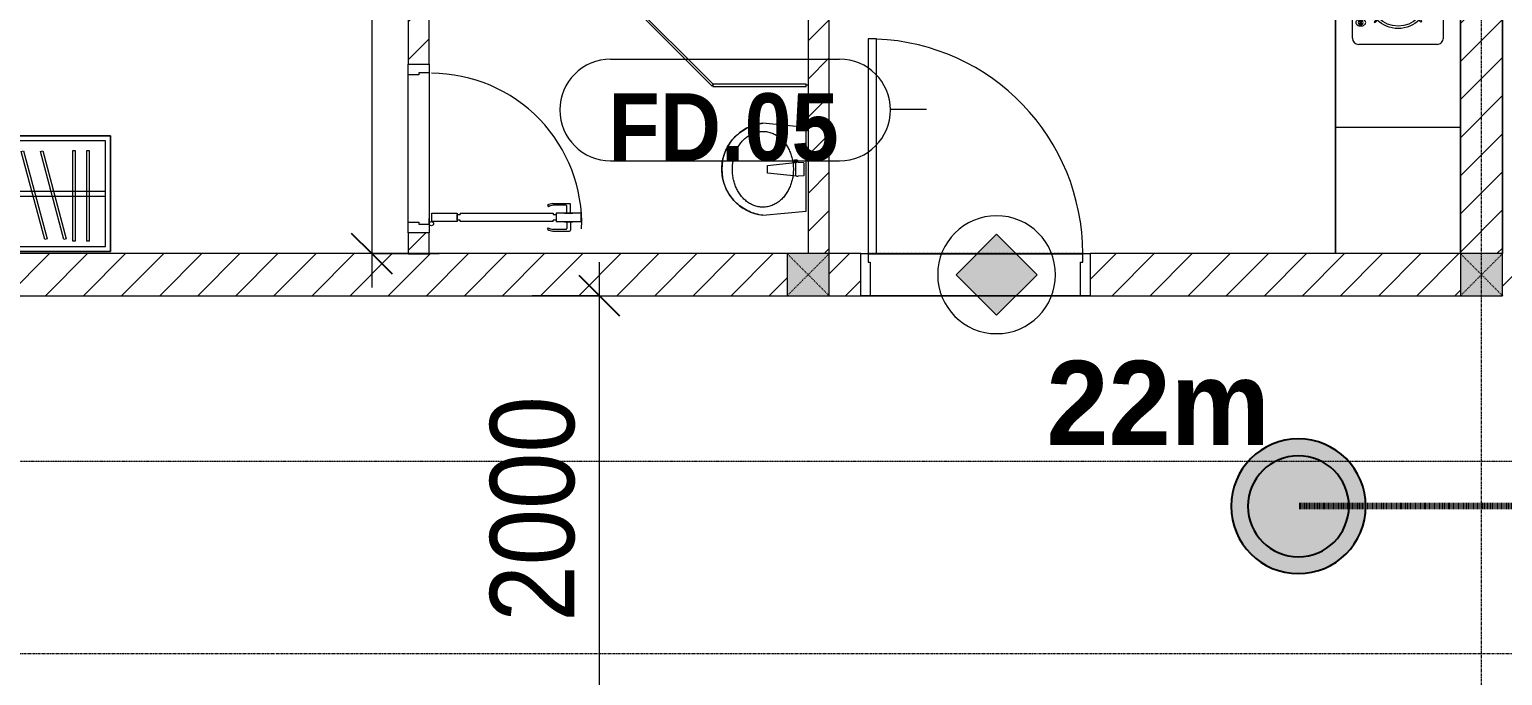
# Model space of a CAD drawing. Header units: millimetres. Extents: x 1591 to 239055, y -15958 to 83255.
# Drawn here: x 158132 to 165132, y 33734 to 36802 of the extents above; entities that cross this region are included whole.
import ezdxf

# ---------------------------------------------------------------- set-up
doc = ezdxf.new("R2010")
doc.units = ezdxf.units.MM
for name, pattern in [('1 NÉT CALL OUT', [6, 3, -3]), ('Dash', [6, 3, -3]), ('Dash 1_8_', [6.35, 3.175, -3.175]), ('Dash Dot 3_16_', [7.9375, 4.7625, -1.5875, 0, -1.5875]), ('Grid Line', [22.225, 12.7, -3.175, 3.175, -3.175])]:
    doc.linetypes.add(name, pattern=pattern)
for name, color, linetype, lineweight in [('0-1', 250, 'Continuous', 5), ('A-ANNO-DIMS', 211, 'Continuous', 9), ('A-ANNO-DIMS-160', 211, 'Continuous', 9), ('A-ANNO-NOTE', 131, 'Continuous', 9), ('A-ANNO-NOTE-1', 131, 'Continuous', 25), ('A-AREA', 32, 'Dash 1_8_', 9), ('A-DETL-3', 90, '1 NÉT CALL OUT', 100), ('A-DETL-GENF-1', 9, 'Continuous', 9), ('A-DETL-GENF-2', 1, 'Continuous', 9), ('A-DOOR-1', 254, 'Continuous', 9), ('A-DOOR-2', 9, 'Continuous', 9), ('A-DOOR-3', 1, 'Continuous', 9), ('A-DOOR-FRAM-1', 1, 'Continuous', 9), ('A-DOOR-IDEN', 31, 'Continuous', 9), ('A-FLOR-2', 9, 'Continuous', 9), ('A-GLAZ-CURT-1', 254, 'Continuous', 9), ('A-GLAZ-CURT-2', 9, 'Continuous', 9), ('A-WALL', 113, 'Continuous', 9), ('A-WALL-1', 253, 'Continuous', 18), ('A-WALL-2', 9, 'Continuous', 9), ('A-WALL-3', 113, 'Continuous', 18), ('A-WALL-PATT-1', 10, 'Continuous', 9), ('A-WALL-PATT-2', 111, 'Continuous', 9), ('G-ANNO-SYMB-1', 111, 'Dash Dot 3_16_', 18), ('G-ANNO-TEXT-2', 142, 'Continuous', 9), ('I-FURN', 30, 'Continuous', 9), ('I-FURN-1', 254, 'Continuous', 9), ('P-SANR-FIXT-1', 254, 'Continuous', 9), ('S-COLS', 52, 'Continuous', 9), ('S-COLS-5', 52, 'Continuous', 18), ('S-COLS-HDLN', 52, 'Dash', 9), ('S-GRID-1', 1, 'Grid Line', 9)]:
    doc.layers.add(name, color=color, linetype=linetype, lineweight=lineweight)
doc.styles.add('Arial_14', font='arial_0.ttf', dxfattribs={"width": 0.95, "height": 400})
doc.styles.add('Arial_B_5', font='arialbd_0.ttf', dxfattribs={"width": 0.9, "height": 320})
doc.styles.add('UTM Avo', font='UTM Avo.ttf', dxfattribs={"width": 0.9, "height": 400})
doc.dimstyles.new('1_Dim_chi_tiet_2_5', dxfattribs={"dimscale": 304.8, "dimtxt": 399.720379, "dimasz": 0.629921, "dimexe": 0.524934, "dimexo": 0.0625, "dimgap": 0.052493, "dimtad": 1, "dimdec": 0, "dimrnd": 5, "dimzin": 0, "dimdsep": 46, "dimtxsty": 'UTM Avo', "dimblk1": 'OBLIQUE', "dimblk2": 'OBLIQUE', "dimsah": 1, "dimcen": 0.09, "dimdle": 0.524934, "dimazin": 0, "dimtfac": 1, "dimtdec": 4, "dimtix": 1, "dimtmove": 0, "dimatfit": 3, "dimfxl": 1.049869, "dimfxlon": 1, "dimtvp": 1, "dimtolj": 1, "dimtzin": 0, "dimarcsym": 2})
pattern_1 = [(45, (0, 0), (-90.50967, 90.50967), [])]
pattern_2 = [(45, (95879.7, 0), (-90.50967, 90.50967), [])]

# ---------------------------------------------------------------- blocks, each defined once
blk = doc.blocks.new('TU QUAN AO-SUITE ROOM_3 - TU QUAN AO-SUITE ROOM_3-901193-TKCS_MB TẦNG 6-8')
at = {"layer": 'I-FURN-1'}
for p, q in [((-550, 1500), (0, 1500)), ((-550, 0), (-550, 1500)), ((0, 1500), (-550, 1500)), ((-550, 1500), (-550, 0)), ((-24, 1476), (-526, 1476)), ((-526, 1476), (-526, 600)), ((-526, 1476), (-526, 24)), ((-287, 576), (-287, 1476)), ((-263, 576), (-263, 1476)), ((-24, 24), (-24, 1476)), ((0, 1500), (0, 0)), ((0, 0), (0, 1500)), ((-480.1, 1386.9), (-480.1, 1398.9)), ((-480.1, 1398.9), (-50.1, 1398.9)), ((-480.1, 1386.9), (-480.1, 1398.9)), ((-50.1, 1386.9), (-480.1, 1386.9)), ((-480.1, 1320.5), (-480.1, 1332.5)), ((-480.1, 1332.5), (-50.1, 1332.5)), ((-480.1, 1320.5), (-480.1, 1332.5)), ((-50.1, 1398.9), (-50.1, 1386.9)), ((-50.1, 1332.5), (-50.1, 1320.5)), ((-50.1, 1320.5), (-480.1, 1320.5)), ((-478.3, 1178.1), (-61.3, 1289.9)), ((-58.2, 1278.3), (-475.2, 1166.5)), ((-61.3, 1289.9), (-58.2, 1278.3)), ((-478.3, 1086.9), (-61.3, 1198.6)), ((-61.3, 1198.6), (-58.2, 1187.1)), ((-475.2, 1166.5), (-478.3, 1178.1)), ((-58.2, 1187.1), (-475.2, 1075.3)), ((-475.2, 1075.3), (-478.3, 1086.9)), ((-480.1, 1035.3), (-480.1, 1047.3)), ((-480.1, 1047.3), (-50.1, 1047.3)), ((-480.1, 1035.3), (-480.1, 1047.3)), ((-50.1, 1035.3), (-480.1, 1035.3)), ((-50.1, 1047.3), (-50.1, 1035.3)), ((-480.1, 965.8), (-480.1, 977.8)), ((-480.1, 977.8), (-50.1, 977.8)), ((-480.1, 965.8), (-480.1, 977.8)), ((-50.1, 965.8), (-480.1, 965.8)), ((-480.1, 908.6), (-480.1, 920.6)), ((-480.1, 920.6), (-50.1, 920.6)), ((-480.1, 908.6), (-480.1, 920.6)), ((-50.1, 977.8), (-50.1, 965.8)), ((-50.1, 920.6), (-50.1, 908.6)), ((-50.1, 908.6), (-480.1, 908.6)), ((-475.2, 865.5), (-478.3, 853.9)), ((-478.3, 853.9), (-61.3, 742.1)), ((-58.2, 753.7), (-475.2, 865.5)), ((-478.3, 603.1), (-61.3, 714.9)), ((-58.2, 703.3), (-475.2, 591.5)), ((-61.3, 742.1), (-58.2, 753.7)), ((-61.3, 714.9), (-58.2, 703.3)), ((-550, 24), (-550, 576)), ((-526, 24), (-526, 600)), ((-478.3, 511.9), (-61.3, 623.6)), ((-475.2, 591.5), (-478.3, 603.1)), ((-58.2, 612.1), (-475.2, 500.3)), ((-287, 24), (-287, 576)), ((-263, 24), (-263, 576)), ((-61.3, 623.6), (-58.2, 612.1)), ((-478.3, 423.1), (-61.3, 534.9)), ((-475.2, 500.3), (-478.3, 511.9)), ((-58.2, 523.3), (-475.2, 411.5)), ((-61.3, 534.9), (-58.2, 523.3)), ((-475.2, 411.5), (-478.3, 423.1)), ((-480.1, 368.4), (-480.1, 356.4)), ((-50.1, 368.4), (-480.1, 368.4)), ((-480.1, 356.4), (-50.1, 356.4)), ((-50.1, 356.4), (-50.1, 368.4)), ((-480.1, 311.2), (-480.1, 299.2)), ((-50.1, 311.2), (-480.1, 311.2)), ((-480.1, 299.2), (-50.1, 299.2)), ((-50.1, 299.2), (-50.1, 311.2)), ((-480.1, 241.7), (-480.1, 229.7)), ((-50.1, 241.7), (-480.1, 241.7)), ((-480.1, 229.7), (-50.1, 229.7)), ((-50.1, 229.7), (-50.1, 241.7)), ((-475.2, 192.7), (-478.3, 181.1)), ((-478.3, 181.1), (-61.3, 69.4)), ((-58.2, 80.9), (-475.2, 192.7)), ((-61.3, 69.4), (-58.2, 80.9)), ((-526, 24), (-24, 24)), ((0, 0), (-550, 0)), ((-550, 0), (0, 0))]:
    blk.add_line(p, q, dxfattribs=at)
blk = doc.blocks.new('bonruatreo - Chậu rửa-V29-TKCS_MB TẦNG 6-8')
at = {"layer": 'P-SANR-FIXT-1'}
for p, q in [((198.4, 0), (-198.4, 0)), ((165, 0), (-165, 0)), ((218.6, -205), (198.4, 0)), ((-198.4, 0), (-218.6, -205)), ((-44.7, -42.8), (-35.6, -42.8)), ((-44.7, -54.2), (-44.7, -42.8)), ((-35.6, -54.2), (-44.7, -54.2)), ((-35.6, -42.8), (-35.6, -44.2)), ((-35.6, -44.2), (-33.1, -44.2)), ((-35.6, -44.2), (-35.6, -52.9)), ((-35.6, -52.9), (-35.6, -54.2)), ((-32.2, -52.9), (-35.6, -52.9)), ((-32.2, -52.9), (-33.1, -44.2)), ((-33, -37.3), (-31.4, -12.2)), ((32.7, -48.5), (-32.7, -48.5)), ((-18.5, -182.5), (-32.2, -52.9)), ((-30.2, -11), (30.2, -11)), ((33, -45.4), (18.5, -182.5)), ((31.4, -12.2), (33, -37.3)), ((18.5, -182.5), (-18.5, -182.5))]:
    blk.add_line(p, q, dxfattribs=at)
at = {"layer": 'P-SANR-FIXT-1', "flags": 128}
blk.add_lwpolyline([(218.6, -205), (217.4, -213.7), (215.9, -222.4), (214, -231), (211.8, -239.5), (209.3, -247.9), (206.4, -256.2), (203.2, -264.4), (199.6, -272.5), (195.8, -280.4), (191.6, -288.1), (187.1, -295.7), (182.3, -303.1), (177.3, -310.3), (171.9, -317.3), (166.3, -324.1), (160.4, -330.6), (154.2, -336.9), (147.8, -342.9), (141.2, -348.7), (134.3, -354.2), (127.3, -359.4), (120, -364.4), (112.5, -369), (104.9, -373.4), (97.1, -377.4), (89.1, -381.2), (81, -384.6), (72.7, -387.6), (64.4, -390.4), (55.9, -392.8), (47.3, -394.8), (38.7, -396.6), (30, -397.9), (21.3, -399), (12.5, -399.6), (3.7, -400), (-5.1, -399.9), (-13.9, -399.6), (-22.6, -398.8), (-31.4, -397.8), (-40.1, -396.3), (-48.7, -394.5), (-57.2, -392.4), (-65.7, -390), (-74, -387.2), (-82.2, -384.1), (-90.3, -380.6), (-98.3, -376.8), (-106.1, -372.7), (-113.7, -368.3), (-121.1, -363.6), (-128.4, -358.7), (-135.4, -353.4), (-142.2, -347.8), (-148.8, -342), (-155.2, -335.9), (-161.3, -329.6), (-167.2, -323), (-172.8, -316.2), (-178.1, -309.2), (-183.1, -302), (-187.8, -294.6), (-192.2, -287), (-196.4, -279.2), (-200.2, -271.3), (-203.7, -263.2), (-206.8, -255), (-209.7, -246.6), (-212.2, -238.2), (-214.3, -229.7), (-216.1, -221.1), (-217.6, -212.4), (-218.6, -205)], dxfattribs=at)
at = {"layer": 'P-SANR-FIXT-1'}
for centre, radius, start, end in [((5.5, -41.4), 38.7, 173.96598, 184.14573), ((-30.1, -12.3), 1.3, 91.22785, 176.40027), ((30.1, -12.3), 1.3, 3.59973, 88.77215), ((-5.5, -41.4), 38.7, 353.96598, 6.03402), ((0, -180), 220, 186.52498, 353.47502)]:
    blk.add_arc(centre, radius, start, end, dxfattribs=at)
for points in [[(-180, -205), (-180, -197.6), (-178.6, -182.7), (-172.4, -161.2), (-162.5, -141.1), (-149.4, -123), (-133.8, -107), (-116.1, -93.4), (-96.9, -82.1), (-76.5, -73.2), (-55.2, -66.5), (-33.3, -62.1), (-11.2, -59.9), (11.1, -59.9), (33.3, -62.1), (55.2, -66.5), (76.5, -73.2), (96.9, -82.1), (116.1, -93.4), (133.8, -107.1), (149.5, -123), (162.5, -141.2), (172.4, -161.2), (178.6, -182.7), (180, -197.6), (180, -205)], [(180, -205), (180, -212.4), (178.6, -227.3), (172.4, -248.8), (162.5, -268.8), (149.5, -287), (133.8, -302.9), (116.1, -316.6), (96.9, -327.9), (76.5, -336.8), (55.2, -343.5), (33.3, -347.9), (11.1, -350.1), (-11.2, -350.1), (-33.3, -347.9), (-55.2, -343.5), (-76.5, -336.8), (-96.9, -327.9), (-116.1, -316.6), (-133.8, -303), (-149.4, -287), (-162.5, -268.9), (-172.4, -248.8), (-178.6, -227.3), (-180, -212.4), (-180, -205)]]:
    blk.add_open_spline(points, degree=3, dxfattribs=at)
blk = doc.blocks.new('System Panel - Glazed-588850-TKCS_MB TẦNG 6-8')
at = {"layer": 'A-GLAZ-CURT-2'}
for p, q in [((221.3, 5), (-221.3, 5)), ((-221.3, 5), (-221.3, -5)), ((221.3, -5), (221.3, 5)), ((-221.3, -5), (221.3, -5))]:
    blk.add_line(p, q, dxfattribs=at)
blk = doc.blocks.new('System Panel - Glazed-580250-TKCS_MB TẦNG 6-8')
at = {"layer": 'A-GLAZ-CURT-2'}
for p, q in [((350.6, 5), (-350.6, 5)), ((-350.6, 5), (-350.6, -5)), ((350.6, -5), (350.6, 5)), ((-350.6, -5), (350.6, -5))]:
    blk.add_line(p, q, dxfattribs=at)
blk = doc.blocks.new('DOOR_CW_01 CANH MO-PANEL KINH - DIG_02-800x2200-CỬA NHÔM KÍNH-V25-TKCS_MB TẦNG 6-8')
at = {"layer": 'A-DETL-GENF-1'}
for p, q in [((-347, -182), (-347, -62)), ((-347, -62), (-307, -62)), ((-307, -62), (-307, -182)), ((-307, -182), (-347, -182)), ((-347, -196), (-341, -196)), ((-347, -638), (-347, -196)), ((-341, -196), (-341, -182)), ((-341, -182), (-313, -182)), ((-313, -182), (-313, -196)), ((-307, -196), (-313, -196)), ((-307, -196), (-307, -638)), ((-383.9, -611.2), (-377.3, -615.8)), ((-270.1, -611.2), (-276.7, -615.8)), ((-392, -637), (-392, -716.5)), ((-384, -699.5), (-384, -637)), ((-349, -692.2), (-349, -731.8)), ((-347, -692.2), (-349, -692.2)), ((-347, -638), (-341, -638)), ((-307, -652), (-347, -652)), ((-347, -652), (-347, -772)), ((-347, -692.2), (-347, -731.8)), ((-341, -652), (-341, -638)), ((-313, -652), (-341, -652)), ((-307, -638), (-313, -638)), ((-313, -638), (-313, -652)), ((-307, -772), (-307, -652)), ((-307, -692.2), (-307, -731.8)), ((-307, -692.2), (-305, -692.2)), ((-305, -692.2), (-305, -731.8)), ((-270, -699.5), (-270, -637)), ((-262, -637), (-262, -716.5)), ((-349, -720.5), (-388, -720.5)), ((-349, -703.5), (-380, -703.5)), ((-349, -731.8), (-347, -731.8)), ((-305, -731.8), (-307, -731.8)), ((-305, -703.5), (-274, -703.5)), ((-305, -720.5), (-266, -720.5)), ((-347, -772), (-307, -772))]:
    blk.add_line(p, q, dxfattribs=at)
blk.add_circle((-357, -60), 10, dxfattribs=at)
for centre, radius, start, end in [((-357, -60), 714, 268, 0), ((-347, -637), 45, 145, 180), ((-347, -637), 37, 145, 180), ((-307, -637), 37, 0, 35), ((-307, -637), 45, 360, 35), ((-380, -699.5), 4, 180, 270), ((-274, -699.5), 4, 270, 0), ((-388, -716.5), 4, 180, 270), ((-266, -716.5), 4, 270, 0)]:
    blk.add_arc(centre, radius, start, end, dxfattribs=at)
at = {"layer": 'A-DOOR-2'}
for p, q in [((-400, -50), (-400, 50)), ((-400, 50), (-350, 50)), ((-350, 50), (-350, 0)), ((350, 0), (350, 50)), ((350, 50), (400, 50)), ((400, 50), (400, -50)), ((-360, -50), (-400, -50)), ((-360, 0), (-360, -50)), ((-350, 0), (-360, 0)), ((-357, -50), (-332, -50)), ((360, 0), (350, 0)), ((360, -50), (360, 0)), ((400, -50), (360, -50))]:
    blk.add_line(p, q, dxfattribs=at)
blk = doc.blocks.new('HE BEP A - HE BEP A-V89-TKCS_MB TẦNG 6-8')
at = {"layer": 'I-FURN'}
for p, q in [((3703.5, 605.3), (3703.5, 11)), ((3.5, 530.3), (3.5, 11)), ((765.9, 11), (765.9, 530.3)), ((765.9, 11), (765.9, 530.3)), ((965.9, 505.3), (1810.5, 505.3)), ((2467.5, 494.2), (2467.5, 122.2)), ((3279.1, 524.2), (2497.5, 524.2)), ((3309.1, 494.2), (3309.1, 122.2)), ((948.4, 131.7), (948.4, 487.8)), ((1401.8, 451.1), (1028.4, 451.1)), ((1747.9, 434.2), (1562.5, 434.2)), ((1706.2, 324.4), (1627.3, 429.4)), ((1644.6, 463.3), (1632.2, 456.1)), ((1670.1, 454.1), (1721.6, 333.3)), ((1828, 487.8), (1828, 131.7)), ((2578, 421.2), (2573.6, 416.8)), ((2607.1, 392.1), (2578, 421.2)), ((2795.6, 424), (2766.5, 394.9)), ((2800, 419.6), (2795.6, 424)), ((2976.7, 419.6), (2981.1, 424)), ((2981.1, 424), (3010.2, 394.9)), ((3169.5, 392.1), (3198.6, 421.2)), ((3198.6, 421.2), (3203, 416.8)), ((975, 397.7), (975, 193.3)), ((975, 391.9), (1455.1, 391.9)), ((975, 363.9), (1455.1, 363.9)), ((979.9, 419.9), (1450.3, 419.9)), ((1455.1, 193.3), (1455.1, 397.7)), ((1509.1, 380.9), (1509.1, 194.2)), ((1801.3, 194.2), (1801.3, 380.9)), ((2573.6, 416.8), (2602.8, 387.7)), ((2602.8, 387.7), (2607.1, 392.1)), ((2766.5, 394.9), (2770.8, 390.5)), ((2770.8, 390.5), (2800, 419.6)), ((3005.8, 390.5), (2976.7, 419.6)), ((3010.2, 394.9), (3005.8, 390.5)), ((3173.9, 387.7), (3169.5, 392.1)), ((3203, 416.8), (3173.9, 387.7)), ((975, 335.9), (1455.1, 335.9)), ((975, 307.9), (1455.1, 307.9)), ((1721.6, 333.3), (1706.2, 324.4)), ((975, 279.9), (1455.1, 279.9)), ((975, 251.9), (1455.1, 251.9)), ((975, 223.9), (1455.1, 223.9)), ((2570.9, 199.3), (2600, 228.4)), ((2604.4, 224), (2575.3, 194.9)), ((2600, 228.4), (2604.4, 224)), ((2763.7, 226.8), (2768.1, 231.2)), ((2792.8, 197.7), (2763.7, 226.8)), ((2768.1, 231.2), (2797.2, 202)), ((3008.5, 231.2), (2979.4, 202)), ((2983.8, 197.7), (3012.9, 226.8)), ((3012.9, 226.8), (3008.5, 231.2)), ((3176.6, 228.4), (3172.2, 224)), ((3172.2, 224), (3201.4, 194.9)), ((3205.8, 199.3), (3176.6, 228.4)), ((975, 195.9), (1455.1, 195.9)), ((981.5, 167.9), (1448.7, 167.9)), ((1562.5, 140.8), (1747.9, 140.8)), ((2575.3, 194.9), (2570.9, 199.3)), ((2797.2, 202), (2792.8, 197.7)), ((2979.4, 202), (2983.8, 197.7)), ((3201.4, 194.9), (3205.8, 199.3)), ((1810.5, 114.2), (965.9, 114.2)), ((1028.4, 139.9), (1401.8, 139.9)), ((3279.1, 92.2), (2497.5, 92.2)), ((2555.1, 133.3), (2555.1, 129.3)), ((2587.6, 133.3), (2555.1, 133.3)), ((2555.1, 129.3), (2587.6, 129.3)), ((2587.6, 129.3), (2587.6, 133.3)), ((3189, 129.3), (3189, 133.3)), ((3189, 133.3), (3221.5, 133.3)), ((3221.5, 129.3), (3189, 129.3)), ((3221.5, 133.3), (3221.5, 129.3)), ((3.5, 11), (765.9, 11)), ((4303.1, 11), (765.9, 11))]:
    blk.add_line(p, q, dxfattribs=at)
for centre, radius in [((1589.4, 460.9), 17.8), ((1696.1, 460.9), 17.8), ((2685.4, 309.4), 142.6), ((2685.4, 309.4), 131.3), ((3091.2, 309.4), 142.6), ((3091.2, 309.4), 131.3), ((2685.4, 309.4), 87.2), ((2685.4, 309.4), 43.6), ((3091.2, 309.4), 87.2), ((3091.2, 309.4), 43.6), ((1656.3, 327.5), 22.2), ((2685.4, 309.4), 30.9), ((3091.2, 309.4), 30.9)]:
    blk.add_circle(centre, radius, dxfattribs=at)
for centre, radius, start, end in [((965.9, 487.8), 17.5, 90, 180), ((1810.5, 487.8), 17.5, 0, 90), ((2497.5, 494.2), 30, 90, 180), ((3279.1, 494.2), 30, 360, 90), ((1028.4, 397.7), 53.3, 90, 180), ((1401.8, 397.7), 53.3, 360, 90), ((1562.5, 380.9), 53.3, 90, 180), ((1641, 440.7), 17.8, 119.9521, 219.46175), ((1653.4, 447.9), 17.8, 20.53791, 119.9521), ((1747.9, 380.9), 53.3, 360, 90), ((1028.4, 193.3), 53.3, 180, 270), ((1401.8, 193.3), 53.3, 270, 360), ((1562.5, 194.2), 53.3, 180, 270), ((1747.9, 194.2), 53.3, 270, 360), ((2588.6, 131.7), 33.5, 163.94189, 180), ((2580.1, 134.1), 24.7, 145.20397, 163.94189), ((2571.3, 131.3), 11.6, 9.9102, 170.0898), ((2574.8, 137.9), 18.1, 120.79762, 145.20397), ((2571.4, 143.6), 11.5, 90, 120.79762), ((2571.4, 143.6), 11.5, 59.20238, 90), ((2568, 137.9), 18.1, 34.79603, 59.20238), ((2562.6, 134.1), 24.7, 16.05811, 34.79603), ((2554.1, 131.7), 33.5, 0, 16.05811), ((3222.5, 131.7), 33.5, 163.94189, 180), ((3214, 134.1), 24.7, 145.20397, 163.94189), ((3208.7, 137.9), 18.1, 120.79762, 145.20397), ((3205.3, 131.3), 11.6, 9.9102, 170.0898), ((3205.3, 143.6), 11.5, 90, 120.79762), ((3205.3, 143.6), 11.5, 59.20238, 90), ((3201.9, 137.9), 18.1, 34.79603, 59.20238), ((3196.5, 134.1), 24.7, 16.05811, 34.79603), ((3188, 131.7), 33.5, 0, 16.05811), ((965.9, 131.7), 17.5, 180, 270), ((1810.5, 131.7), 17.5, 270, 360), ((2497.5, 122.2), 30, 180, 270), ((2588.6, 131.7), 33.5, 180, 196.05811), ((2580.1, 129.2), 24.7, 196.05811, 214.79603), ((2571.3, 131.3), 11.6, 189.71775, 350.28225), ((2574.8, 125.5), 18.1, 214.79603, 239.20238), ((2571.4, 119.8), 11.5, 239.20238, 270), ((2571.4, 119.8), 11.5, 270, 300.79762), ((2568, 125.5), 18.1, 300.79762, 325.20397), ((2562.6, 129.2), 24.7, 325.20397, 343.94189), ((2554.1, 131.7), 33.5, 343.94189, 0), ((3222.5, 131.7), 33.5, 180, 196.05811), ((3214, 129.2), 24.7, 196.05811, 214.79603), ((3208.7, 125.5), 18.1, 214.79603, 239.20238), ((3205.3, 131.3), 11.6, 189.71775, 350.28225), ((3205.3, 119.8), 11.5, 239.20238, 270), ((3205.3, 119.8), 11.5, 270, 300.79762), ((3201.9, 125.5), 18.1, 300.79762, 325.20397), ((3196.5, 129.2), 24.7, 325.20397, 343.94189), ((3188, 131.7), 33.5, 343.94189, 0), ((3279.1, 122.2), 30, 270, 360)]:
    blk.add_arc(centre, radius, start, end, dxfattribs=at)
at = {"layer": 'I-FURN-1'}
for p, q in [((3.5, 530.3), (3.5, 11)), ((3.5, 11), (4303.1, 11))]:
    blk.add_line(p, q, dxfattribs=at)
blk = doc.blocks.new('NCV_TKTC_TANG 6 - 8_rvt-2-TKCS_MB TẦNG 6-8')
at = {"layer": 'A-WALL-PATT-1'}
h = blk.add_hatch(dxfattribs=at)
h.set_pattern_fill('FP_1', color=256, style=0, pattern_type=2)
h.set_pattern_definition(pattern_1)
h.paths.add_polyline_path([(66052.5, 35737.4), (66052.6, 35737.4), (66052.6, 37736.9), (65952.6, 37736.9), (65952.6, 35737.4)])
h.paths.add_polyline_path([(65952.6, 37836.9), (66052.6, 37836.9), (66052.6, 40136.9), (65952.6, 40136.9), (65952.6, 38434.7)])
h = blk.add_hatch(dxfattribs=at)
h.set_pattern_fill('FP_1', color=256, style=0, pattern_type=2)
h.set_pattern_definition(pattern_1)
h.paths.add_polyline_path([(64152.6, 35736.9), (64152.6, 35836.9), (64052.6, 35836.9), (64052.6, 35736.9)])
h.paths.add_polyline_path([(64052.6, 36636.9), (64152.6, 36636.9), (64152.6, 37736.9), (64052.6, 37736.9)])
at = {"layer": 'A-FLOR-2'}
for p, q in [((69052.6, 35737.4), (69052.6, 39236.9)), ((69252.6, 39236.9), (69252.6, 35737.4)), ((64052.6, 35886.9), (64052.6, 36586.9)), ((65952.6, 36536.9), (65942.6, 36536.9)), ((66237.6, 35736.9), (67257.6, 35736.9)), ((67257.6, 35736.9), (66237.6, 35736.9)), ((66202.6, 35536.9), (67292.6, 35536.9))]:
    blk.add_line(p, q, dxfattribs=at)
at = {"layer": 'A-WALL-1'}
for p, q in [((64052.6, 37736.9), (64052.6, 36636.9)), ((64152.6, 36636.9), (64152.6, 37736.9)), ((65952.6, 37736.9), (65952.6, 35737.4)), ((66052.6, 35737.4), (66052.6, 37736.9)), ((64052.6, 36636.9), (64152.6, 36636.9)), ((64152.6, 35836.9), (64052.6, 35836.9)), ((64052.6, 35836.9), (64052.6, 35736.9)), ((64152.6, 35736.9), (64152.6, 35836.9)), ((64052.6, 35736.9), (64152.6, 35736.9))]:
    blk.add_line(p, q, dxfattribs=at)
at = {"layer": 'A-WALL-2'}
for p, q in [((64052.6, 35886.9), (64052.6, 36586.9)), ((64152.6, 36596.9), (64152.6, 35876.9))]:
    blk.add_line(p, q, dxfattribs=at)
at = {"layer": 'A-DOOR-1', "rotation": 90.00000000000078}
blk.add_blockref('DOOR_CW_01 CANH MO-PANEL KINH - DIG_02-800x2200-CỬA NHÔM KÍNH-V25-TKCS_MB TẦNG 6-8', (64102.6, 36236.9), dxfattribs=at)
at = {"layer": 'A-GLAZ-CURT-1'}
for name, p, rotation in [('System Panel - Glazed-580250-TKCS_MB TẦNG 6-8', (65252.1, 36784.8), 135.0000000000001), ('System Panel - Glazed-588850-TKCS_MB TẦNG 6-8', (65721.3, 36536.9), 180)]:
    blk.add_blockref(name, p, dxfattribs=dict(at, rotation=rotation))
at = {"layer": 'I-FURN-1'}
for name, p, rotation in [('HE BEP A - HE BEP A-V89-TKCS_MB TẦNG 6-8', (68447.2, 40040.4), 270.0000000000001), ('TU QUAN AO-SUITE ROOM_3 - TU QUAN AO-SUITE ROOM_3-901193-TKCS_MB TẦNG 6-8', (61137.6, 35746.9), 270.0000000000003)]:
    blk.add_blockref(name, p, dxfattribs=dict(at, rotation=rotation))
at = {"layer": 'P-SANR-FIXT-1', "rotation": 269.9999999999999}
blk.add_blockref('bonruatreo - Chậu rửa-V29-TKCS_MB TẦNG 6-8', (65942.6, 36138.3), dxfattribs=at)
blk = doc.blocks.new('G1_SOF - BO TRU - 200x200-3056268-TKCS_MB TẦNG 6-8')
at = {"layer": 'S-COLS'}
blk.add_hatch(color=256, dxfattribs=at).paths.add_polyline_path([(100, -100), (100, 100), (-100, 100), (-100, -100)])
at = {"layer": 'S-COLS-5'}
for p, q in [((100, 100), (-100, 100)), ((-100, 100), (-100, -100)), ((100, -100), (100, 100)), ((-100, -100), (100, -100))]:
    blk.add_line(p, q, dxfattribs=at)
at = {"layer": 'S-COLS-HDLN'}
for p, q in [((100, 100), (-100, -100)), ((-100, 100), (100, -100))]:
    blk.add_line(p, q, dxfattribs=at)
blk = doc.blocks.new('FD_05 - FD_05-1000x2200mm-835433-TKCS_MB TẦNG 6-8')
at = {"layer": 'A-DETL-GENF-2'}
for p, q in [((510, -100), (470, -100)), ((470, -100), (470, -1120)), ((510, -1120), (510, -100)), ((470, -1120), (510, -1120))]:
    blk.add_line(p, q, dxfattribs=at)
blk.add_arc((510, -100), 1020, 180, 267.75253, dxfattribs=at)
at = {"layer": 'A-DOOR-FRAM-1'}
for p, q in [((-545, 100), (-500, 100)), ((-545, -100), (-545, 100)), ((-500, 100), (-500, -60)), ((500, 100), (545, 100)), ((500, -60), (500, 100)), ((545, 100), (545, -100)), ((-500, -60), (-510, -60)), ((-510, -60), (-510, -100)), ((510, -60), (500, -60)), ((510, -100), (510, -60)), ((-510, -100), (-545, -100)), ((545, -100), (510, -100))]:
    blk.add_line(p, q, dxfattribs=at)
blk = doc.blocks.new('HDNDCT_DIEM THOAT HIEM XA NHAT - HDNDCT_DIEM THOAT HIEM XA NHAT-1614703-TKCS_MB TẦNG 6-8')
at = {"layer": 'A-ANNO-NOTE'}
h = blk.add_hatch(color=256, dxfattribs=at)
edge = h.paths.add_edge_path()
edge.add_arc((0, 0), 2, 0, 180)
edge.add_arc((0, 0), 2, 180, 360)
edge = h.paths.add_edge_path()
edge.add_arc((0, 0), 1.5, 180, 360)
edge.add_arc((0, 0), 1.5, 360, 540)
h = blk.add_hatch(color=256, dxfattribs=at)
edge = h.paths.add_edge_path()
edge.add_arc((0, 0), 1.5, 0, 180)
edge.add_arc((0, 0), 1.5, 180, 360)
at = {"layer": 'A-ANNO-NOTE-1'}
for radius, start, end in [(2, 360, 180), (1.5, 0, 180), (1.5, 360, 180), (2, 180, 360), (1.5, 180, 0), (1.5, 180, 360)]:
    blk.add_arc((0, 0), radius, start, end, dxfattribs=at)
blk = doc.blocks.new('HDNDCT_GHI CHÚ CỬA CHỐNG CHÁY EI30 - HDNDCT_GHI CHÚ CỬA CHỐNG CHÁY EI30-2461928-TKCS_MB TẦNG 6-8')
at = {"layer": 'A-ANNO-NOTE'}
blk.add_hatch(color=256, dxfattribs=at).paths.add_polyline_path([(-1.2, 0), (0, 1.2), (1.2, 0), (0, -1.2)])
for p, q in [((0, 1.2), (-1.2, 0)), ((1.2, 0), (0, 1.2)), ((-1.2, 0), (0, -1.2)), ((0, -1.2), (1.2, 0))]:
    blk.add_line(p, q, dxfattribs=at)
for start, end in [(360, 180), (180, 360)]:
    blk.add_arc((0, 0), 1.75, start, end, dxfattribs=at)
blk = doc.blocks.new('DIMBLOCK65-TKCS_MB TẦNG 6-8')
at = {"layer": 'A-ANNO-DIMS-160', "lineweight": 25}
for p, q in [((160840.4, 35537.4), (160744.4, 35633.4)), ((160840.4, 35537.4), (160936.4, 35441.4)), ((160840.4, 33536.9), (160744.4, 33632.9)), ((160840.4, 33536.9), (160936.4, 33440.9))]:
    blk.add_line(p, q, dxfattribs=at)
at = {"layer": 'A-ANNO-DIMS-160'}
for p, q in [((160840.4, 33376.9), (160840.4, 35697.4)), ((160520.4, 35537.4), (161000.4, 35537.4)), ((160840.4, 35537.4), (160520.4, 35537.4)), ((160520.4, 33536.9), (161000.4, 33536.9)), ((160840.4, 33536.9), (160520.4, 33536.9))]:
    blk.add_line(p, q, dxfattribs=at)
at = {"layer": 'A-ANNO-DIMS-160', "color": 0, "insert": (160320.7, 33989.4), "char_height": 400, "width": 1314.636, "attachment_point": 1, "rotation": 90, "line_spacing_factor": 1.110334, "style": 'UTM Avo'}
blk.add_mtext('2000', dxfattribs=at)
blk = doc.blocks.new('_Oblique')
at = {"color": 0, "linetype": 'ByBlock', "lineweight": -2}
blk.add_line((-0.5, -0.5), (0.5, 0.5), dxfattribs=at)
blk = doc.blocks.new('DIMBLOCK153-TKCS_MB TẦNG 6-8')
at = {"layer": 'A-ANNO-DIMS-160'}
for p, q in [((159758.9, 44496.1), (159758.9, 35577.4)), ((160078.9, 44336.1), (159598.9, 44336.1)), ((159758.9, 44336.1), (160078.9, 44336.1)), ((160078.9, 35737.4), (159598.9, 35737.4)), ((159758.9, 35737.4), (160078.9, 35737.4))]:
    blk.add_line(p, q, dxfattribs=at)
at = {"layer": 'A-ANNO-DIMS-160', "lineweight": 25}
for p, q in [((159758.9, 44336.1), (159662.9, 44432.1)), ((159758.9, 44336.1), (159854.9, 44240.1)), ((159758.9, 35737.4), (159662.9, 35833.4)), ((159758.9, 35737.4), (159854.9, 35641.4))]:
    blk.add_line(p, q, dxfattribs=at)
at = {"layer": 'A-ANNO-DIMS-160', "color": 0, "insert": (159239.3, 39489), "char_height": 400, "width": 1314.636, "attachment_point": 1, "rotation": 90, "line_spacing_factor": 1.110334, "style": 'UTM Avo'}
blk.add_mtext('8600', dxfattribs=at)
blk = doc.blocks.new('STN_Door Tag - STN_Door Tag-1788670-TKCS_MB TẦNG 6-8')
at = {"layer": 'A-DOOR-IDEN'}
for p, q in [((-3.37, 1.495), (3.431, 1.495)), ((-3.37, -1.524), (3.431, -1.524))]:
    blk.add_line(p, q, dxfattribs=at)
for centre, start, end in [((-3.37, -0.015), 90, 270), ((3.431, -0.015), 270, 90)]:
    blk.add_arc(centre, 1.509, start, end, dxfattribs=at)

msp = doc.modelspace()

# ---------------------------------------------------------------- hatches: boundary and pattern name
at = {"layer": 'A-WALL-PATT-2'}
h = msp.add_hatch(dxfattribs=at)
h.set_pattern_fill('FP_1', color=256, style=0, pattern_type=2)
h.set_pattern_definition(pattern_2)
h.paths.add_polyline_path([(164932.3, 35737.4), (165132.3, 35737.4), (165132.3, 39236.9), (164932.3, 39236.9), (164932.3, 38434.7)])
h = msp.add_hatch(dxfattribs=at)
h.set_pattern_fill('FP_1', color=256, style=0, pattern_type=2)
h.set_pattern_definition(pattern_2)
h.paths.add_polyline_path([(172949.8, 35537.4), (173132.3, 35537.4), (173132.3, 35737.4), (170132.6, 35737.4), (170132.6, 35537.4)])
h.paths.add_polyline_path([(169725.8, 35537.4), (169932.6, 35537.4), (169932.6, 35737.4), (167982.3, 35737.4), (167982.3, 35537.4), (168919.7, 35537.4)])
h.paths.add_polyline_path([(161932.6, 35537.4), (162082.3, 35537.4), (162082.3, 35737.4), (161932.6, 35737.4), (161932.6, 35543.2)])
h.paths.add_polyline_path([(161732.6, 35537.4), (161732.6, 35737.4), (156932.3, 35737.4), (156932.3, 35537.4), (161665.6, 35537.4)])
h.paths.add_polyline_path([(163277.7, 35537.4), (164932.3, 35537.4), (164932.3, 35737.4), (163172.3, 35737.4), (163172.3, 35537.4)])
h.paths.add_polyline_path([(166501.7, 35537.4), (166892.3, 35537.4), (166892.3, 35737.4), (165132.3, 35737.4), (165132.3, 35537.4)])
h.paths.add_polyline_path([(155217.5, 35537.4), (156732.3, 35537.4), (156732.3, 35737.4), (154972.3, 35737.4), (154972.3, 35537.4)])
h.paths.add_polyline_path([(152332.3, 35537.4), (152332.3, 35737.4), (148732.3, 35737.4), (148732.3, 35537.4), (151993.5, 35537.4)])
h.paths.add_polyline_path([(153605.5, 35537.4), (153882.3, 35537.4), (153882.3, 35737.4), (152532.3, 35737.4), (152532.3, 35537.4), (152799.5, 35537.4)])
h.paths.add_polyline_path([(148532.3, 35537.4), (148532.3, 35737.4), (148382.3, 35737.4), (148382.3, 35537.4)])
h.paths.add_polyline_path([(147292.3, 35537.4), (147292.3, 35737.4), (145532.6, 35737.4), (145532.6, 35537.4), (147157.4, 35537.4)])
h.paths.add_polyline_path([(142321.4, 35537.4), (145332.6, 35537.4), (145332.6, 35737.4), (140532.3, 35737.4), (140532.3, 35537.4), (141515.4, 35537.4)])

# ---------------------------------------------------------------- linework, layer by layer
at = {"layer": 'A-AREA'}
msp.add_line((163137.3, 35737.4), (162117.3, 35737.4), dxfattribs=at)
at = {"layer": 'A-DETL-3'}
msp.add_line((178562.3, 34537.4), (164162.3, 34537.4), dxfattribs=at)
at = {"layer": 'A-DOOR-IDEN'}
msp.add_line((162394.9, 36421.6), (162223.6, 36421.5), dxfattribs=at)
at = {"layer": 'A-WALL'}
for p, q in [((162117.3, 35737.4), (163137.3, 35737.4)), ((163127.3, 35537.4), (162127.3, 35537.4))]:
    msp.add_line(p, q, dxfattribs=at)
at = {"layer": 'A-WALL-3'}
for p, q in [((164932.3, 39236.9), (164932.3, 35737.4)), ((165132.3, 35737.4), (165132.3, 39236.9)), ((161732.6, 35737.4), (156932.3, 35737.4)), ((162082.3, 35737.4), (161932.6, 35737.4)), ((162082.3, 35537.4), (162082.3, 35737.4)), ((164932.3, 35737.4), (163172.3, 35737.4)), ((163172.3, 35737.4), (163172.3, 35537.4)), ((156932.3, 35537.4), (161732.6, 35537.4)), ((161932.6, 35537.4), (162082.3, 35537.4)), ((163172.3, 35537.4), (164932.3, 35537.4))]:
    msp.add_line(p, q, dxfattribs=at)
at = {"layer": 'G-ANNO-SYMB-1'}
msp.add_line((124639, 34751.5), (229692.1, 34751.5), dxfattribs=at)
at = {"layer": 'S-GRID-1'}
for p, q in [((165032.3, 19149.4), (165032.3, 77012.5)), ((221768.6, 33836.9), (132338.5, 33836.9))]:
    msp.add_line(p, q, dxfattribs=at)

# ---------------------------------------------------------------- block references
at = {"layer": '0-1'}
msp.add_blockref('NCV_TKTC_TANG 6 - 8_rvt-2-TKCS_MB TẦNG 6-8', (95879.7, 0), dxfattribs=at)
at = {"layer": 'A-ANNO-NOTE', "xscale": 160, "yscale": 160, "zscale": 160}
for name, p in [('HDNDCT_GHI CHÚ CỬA CHỐNG CHÁY EI30 - HDNDCT_GHI CHÚ CỬA CHỐNG CHÁY EI30-2461928-TKCS_MB TẦNG 6-8', (162728, 35637.4)), ('HDNDCT_DIEM THOAT HIEM XA NHAT - HDNDCT_DIEM THOAT HIEM XA NHAT-1614703-TKCS_MB TẦNG 6-8', (164162.3, 34537.4))]:
    msp.add_blockref(name, p, dxfattribs=at)
at = {"layer": 'A-DOOR-3', "rotation": 180}
msp.add_blockref('FD_05 - FD_05-1000x2200mm-835433-TKCS_MB TẦNG 6-8', (162627.3, 35637.4), dxfattribs=at)
at = {"layer": 'A-DOOR-IDEN', "xscale": 159.9999999999999, "yscale": 159.9999999999999, "zscale": 159.9999999999999}
msp.add_blockref('STN_Door Tag - STN_Door Tag-1788670-TKCS_MB TẦNG 6-8', (161433.1, 36422.2), dxfattribs=at)
at = {"layer": 'S-COLS'}
for p in [(161832.6, 35637.4), (165032.3, 35637.4)]:
    msp.add_blockref('G1_SOF - BO TRU - 200x200-3056268-TKCS_MB TẦNG 6-8', p, dxfattribs=at)

# ---------------------------------------------------------------- texts
at = {"layer": 'A-DOOR-IDEN', "insert": (161429.9, 36336.8), "char_height": 320, "width": 1124.64, "attachment_point": 5, "line_spacing_factor": 0.936439, "style": 'Arial_B_5'}
msp.add_mtext('\\pt7.2,14.4,21.6,28.8,36,43.2,50.4,57.6,64.8,72,79.2,86.4,93.6,100.8,108,115.2,122.4,129.6,136.8,144,151.2,158.4,165.6,172.8,180,187.2,194.4,201.6,208.8,216,223.2,230.4;FD.05', dxfattribs=at)
at = {"layer": 'G-ANNO-TEXT-2', "insert": (163496, 35028.4), "char_height": 400, "width": 1437.92, "attachment_point": 5, "line_spacing_factor": 0.936439, "style": 'Arial_14'}
msp.add_mtext('\\pt1824,3648,5472,7296,9120,10944,12768,14592,16416,18240,20064,21888,23712,25536,27360,29184,31008,32832,34656,36480,38304,40128,41952,43776,45600,47424,49248,51072,52896,54720,56544,58368;{\\fArial|b1|i0|c0|p34;22m}', dxfattribs=at)

# ---------------------------------------------------------------- dimensions: what is measured, and where the dimension line sits
at = {"layer": 'A-ANNO-DIMS'}
for base, p1, p2, override, picture, middle in [((159758.9, 35737.4), (160078.9, 44336.1), (160078.9, 35737.4), {"dimpost": '<>', "dimfxl": 8598.760351}, 'DIMBLOCK153-TKCS_MB TẦNG 6-8', (159535.9, 40036.7)), ((160840.3756, 35537.3629), (160520.3756, 33536.936), (160520.3756, 35537.3629), {"dimpost": '<>', "dimfxl": 2000.426822}, 'DIMBLOCK65-TKCS_MB TẦNG 6-8', (160617.3835, 34537.1494))]:
    dim = msp.add_linear_dim(base=base, p1=p1, p2=p2, angle=90, dimstyle='1_Dim_chi_tiet_2_5', override=override, dxfattribs=at)
    dim.commit()
    dim.dimension.update_dxf_attribs({"geometry": picture, "text_midpoint": middle})

doc.saveas('drawing.dxf')
